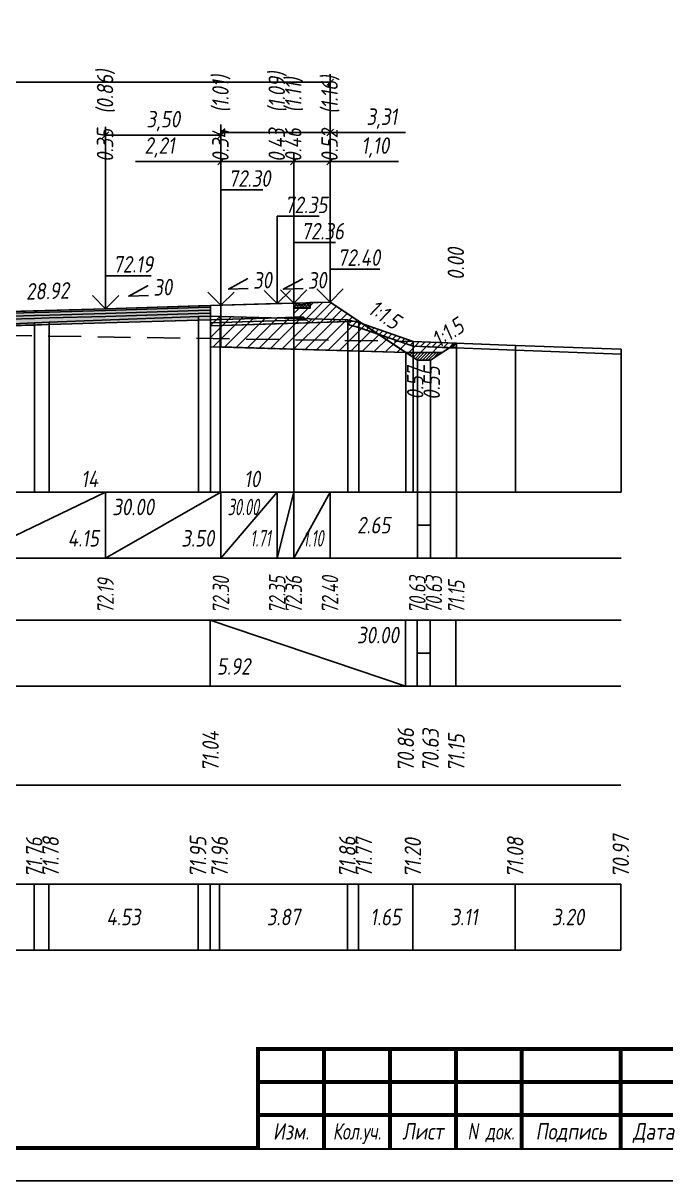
# Model space of a CAD drawing. Extents: x -717 to 1451, y -133302 to 233.
# Drawn here: x 164.3 to 261.8, y -35369.4 to -35193.9 of the extents above; entities that cross this region are included whole.
import ezdxf
from ezdxf.enums import TextEntityAlignment as Align

# ---------------------------------------------------------------- set-up
doc = ezdxf.new("R2010")
doc.units = 0
doc.linetypes.add('штриховая', pattern=[0.75, 0.5, -0.25])
for name, color, linetype in [('Зарамочное оформление', 7, 'Continuous'), ('Интерполированный поперечник', 2, 'Continuous'), ('Код_510', 7, 'Continuous'), ('Код_514', 1, 'Continuous'), ('Код_516', 1, 'Continuous'), ('Контур_0', 7, 'Continuous'), ('Контур_2521', 7, 'Continuous'), ('Контур_2564', 7, 'Continuous'), ('Контур_2660', 7, 'Continuous'), ('Контур_2665', 7, 'Continuous'), ('Контур_400', 7, 'Continuous'), ('Контур_508', 7, 'Continuous'), ('Контур_512', 7, 'Continuous'), ('Контур_513', 7, 'Continuous'), ('Контур_818', 7, 'Continuous'), ('Красный поперечник', 1, 'Continuous'), ('Объём_2501', 7, 'Continuous'), ('Объём_2564', 7, 'Continuous'), ('Объём_2650', 7, 'Continuous'), ('Объём_2660', 7, 'Continuous'), ('Объём_2661', 7, 'Continuous'), ('Объём_2662', 7, 'Continuous'), ('Объём_2663', 7, 'Continuous'), ('Объём_2664', 7, 'Continuous'), ('Объём_2665', 7, 'Continuous'), ('Объём_2666', 7, 'Continuous'), ('Объём_2667', 7, 'Continuous'), ('Объём_2668', 7, 'Continuous'), ('Объём_2669', 7, 'Continuous'), ('Объём_2675', 7, 'Continuous'), ('Объём_2753', 7, 'Continuous'), ('Откосы', 7, 'Continuous'), ('Отметки покрытия', 7, 'Continuous'), ('Рабочие отметки', 7, 'Continuous'), ('Рабочие отметки доп.', 7, 'Continuous'), ('Слои выравнивания', 7, 'Continuous'), ('Таблица', 7, 'Continuous'), ('Уклоны проезжей части', 7, 'Continuous'), ('Черный поперечник', 3, 'Continuous')]:
    doc.layers.add(name, color=color, linetype=linetype)
for name, color, linetype, true_color in [('Контур_2540', 2, 'Continuous', 0xffff00), ('Контур_2560', 2, 'Continuous', 0xffff00), ('Контур_2561', 7, 'Continuous', 0xff8040), ('Контур_2562', 3, 'Continuous', 0x00ff00), ('Контур_2563', 7, 'Continuous', 0xff8000), ('Контур_2570', 7, 'Continuous', 0x80ff00), ('Контур_2725', 7, 'Continuous', 0x323232), ('Контур_2736', 4, 'Continuous', 0x00ffff), ('Контур_2737', 4, 'Continuous', 0x00ffff), ('Контур_2738', 4, 'Continuous', 0x00ffff), ('Контур_2739', 4, 'Continuous', 0x00ffff), ('Контур_2741', 4, 'Continuous', 0x00ffff), ('Контур_2742', 4, 'Continuous', 0x00ffff), ('Контур_2743', 4, 'Continuous', 0x00ffff), ('Контур_2744', 7, 'Continuous', 0xa4ffff), ('Контур_2745', 7, 'Continuous', 0xa4ffff), ('Контур_2747', 4, 'Continuous', 0x00ffff), ('Контур_2748', 4, 'Continuous', 0x00ffff), ('Контур_2749', 4, 'Continuous', 0x00ffff), ('Контур_2750', 4, 'Continuous', 0x00ffff), ('Контур_2751', 4, 'Continuous', 0x00ffff), ('Контур_2752', 4, 'Continuous', 0x00ffff), ('Контур_2760', 7, 'Continuous', 0x323232), ('Контур_2761', 7, 'Continuous', 0x323232), ('Контур_2762', 7, 'Continuous', 0x323232), ('Контур_2763', 7, 'Continuous', 0x323232), ('Контур_402', 7, 'Continuous', 0xff6464), ('Контур_703', 4, 'Continuous', 0x00ffff), ('Контур_705', 4, 'Continuous', 0x00ffff), ('Контур_707', 4, 'Continuous', 0x00ffff), ('Контур_720', 131, 'Continuous', 0xaaffff), ('Объём_2500', 7, 'Continuous', 0xc0c0c0), ('Объём_2520', 7, 'Continuous', 0x80ffff), ('Объём_2540', 2, 'Continuous', 0xffff00), ('Объём_2560', 2, 'Continuous', 0xffff00), ('Объём_2561', 7, 'Continuous', 0xff8040), ('Объём_2562', 3, 'Continuous', 0x00ff00), ('Объём_2563', 7, 'Continuous', 0xff8000), ('Объём_2570', 7, 'Continuous', 0x80ff00), ('Объём_2600', 7, 'Continuous', 0x808000), ('Объём_2620', 2, 'Continuous', 0xffff00), ('Объём_2746', 2, 'Continuous', 0xffff00)]:
    doc.layers.add(name, color=color, linetype=linetype, true_color=true_color)
doc.styles.get("Standard").update_dxf_attribs({"font": 'txt', "height": 2.5})
doc.styles.add('М', font='romand.shx', dxfattribs={"width": 0.8, "oblique": 10, "height": 2.5})
doc.dimstyles.new('ISO-25', dxfattribs={"dimtxt": 2.5, "dimasz": 2.5, "dimexe": 1.25, "dimexo": 0.625, "dimtad": 1, "dimtxsty": 'Standard', "dimcen": 2.5, "dimadec": 0, "dimazin": 0, "dimtfac": 1, "dimtmove": 0, "dimatfit": 3, "dimfxl": 1, "dimarcsym": 0})

# ---------------------------------------------------------------- blocks, each defined once
blk = doc.blocks.new('_Oblique')
at = {"color": 0, "linetype": 'ByBlock', "lineweight": -2}
blk.add_line((-0.5, -0.5), (0.5, 0.5), dxfattribs=at)
blk = doc.blocks.new('*D817')
at = {"color": 0, "lineweight": -2, "transparency": 16777216}
for p, q in [((205.36, -35235.77), (205.36, -35213.61)), ((210.87, -35235.61), (210.87, -35213.61)), ((205.36, -35214.86), (210.87, -35214.86)), ((210.87, -35214.86), (221.27, -35214.86))]:
    blk.add_line(p, q, dxfattribs=at)
at = {"layer": 'Defpoints', "color": 0, "transparency": 16777216}
for p in [(210.87, -35214.86), (205.36, -35236.4), (210.87, -35236.23)]:
    blk.add_point(p, dxfattribs=at)
at = {"color": 0, "lineweight": -2, "transparency": 16777216, "rotation": 180}
blk.add_blockref('_Oblique', (205.36, -35214.86), dxfattribs=at)
at = {"color": 0, "lineweight": -2, "transparency": 16777216}
blk.add_blockref('_Oblique', (210.87, -35214.86), dxfattribs=at)
at = {"color": 0, "transparency": 16777216, "insert": (217.73, -35212.74), "char_height": 2.5, "width": 7.9167, "attachment_point": 5, "style": 'М'}
blk.add_mtext('1,10', dxfattribs=at)
blk = doc.blocks.new('*D819')
at = {"color": 0, "lineweight": -2, "transparency": 16777216}
for p, q in [((194.32, -35236.11), (194.32, -35213.61)), ((205.36, -35235.77), (205.36, -35213.61)), ((194.32, -35214.86), (181.34, -35214.86)), ((205.36, -35214.86), (194.32, -35214.86))]:
    blk.add_line(p, q, dxfattribs=at)
at = {"layer": 'Defpoints', "color": 0, "transparency": 16777216}
for p in [(205.36, -35214.86), (205.36, -35236.4), (194.32, -35236.73)]:
    blk.add_point(p, dxfattribs=at)
at = {"color": 0, "lineweight": -2, "transparency": 16777216, "rotation": 180}
blk.add_blockref('_Oblique', (194.32, -35214.86), dxfattribs=at)
at = {"color": 0, "lineweight": -2, "transparency": 16777216}
blk.add_blockref('_Oblique', (205.36, -35214.86), dxfattribs=at)
at = {"color": 0, "transparency": 16777216, "insert": (185, -35212.74), "char_height": 2.5, "width": 9.1667, "attachment_point": 5, "style": 'М'}
blk.add_mtext('2,21', dxfattribs=at)
blk = doc.blocks.new('*D821')
at = {"color": 0, "lineweight": -2, "transparency": 16777216}
for p, q in [((176.82, -35236.63), (176.82, -35209.61)), ((194.32, -35236.11), (194.32, -35209.61)), ((194.32, -35210.86), (176.82, -35210.86))]:
    blk.add_line(p, q, dxfattribs=at)
at = {"layer": 'Defpoints', "color": 0, "transparency": 16777216}
for p in [(176.82, -35210.86), (176.82, -35237.26), (194.32, -35236.73)]:
    blk.add_point(p, dxfattribs=at)
at = {"color": 0, "lineweight": -2, "transparency": 16777216, "rotation": 180}
blk.add_blockref('_Oblique', (176.82, -35210.86), dxfattribs=at)
at = {"color": 0, "lineweight": -2, "transparency": 16777216}
blk.add_blockref('_Oblique', (194.32, -35210.86), dxfattribs=at)
at = {"color": 0, "transparency": 16777216, "insert": (185.57, -35208.74), "char_height": 2.5, "width": 9.5833, "attachment_point": 5, "style": 'М'}
blk.add_mtext('3,50', dxfattribs=at)
blk = doc.blocks.new('*D822')
at = {"color": 0, "lineweight": -2, "transparency": 16777216}
for p, q in [((194.32, -35236.11), (194.32, -35209.23)), ((210.87, -35235.61), (210.87, -35209.23)), ((194.32, -35210.48), (210.87, -35210.48)), ((210.87, -35210.48), (222.33, -35210.48))]:
    blk.add_line(p, q, dxfattribs=at)
at = {"layer": 'Defpoints', "color": 0, "transparency": 16777216}
for p in [(194.32, -35210.48), (210.87, -35236.23), (194.32, -35236.73)]:
    blk.add_point(p, dxfattribs=at)
at = {"color": 0, "lineweight": -2, "transparency": 16777216, "rotation": 180}
blk.add_blockref('_Oblique', (194.32, -35210.48), dxfattribs=at)
at = {"color": 0, "lineweight": -2, "transparency": 16777216}
blk.add_blockref('_Oblique', (210.87, -35210.48), dxfattribs=at)
at = {"color": 0, "transparency": 16777216, "insert": (218.72, -35208.36), "char_height": 2.5, "width": 9.1667, "attachment_point": 5, "style": 'М'}
blk.add_mtext('3,31', dxfattribs=at)
blk = doc.blocks.new('*D824')
at = {"color": 0, "lineweight": -2, "transparency": 16777216}
for p, q in [((108.32, -35238.71), (108.32, -35201.61)), ((108.32, -35202.86), (210.87, -35202.86)), ((210.87, -35235.61), (210.87, -35201.61))]:
    blk.add_line(p, q, dxfattribs=at)
at = {"layer": 'Defpoints', "color": 0, "transparency": 16777216}
for p in [(210.87, -35202.86), (210.87, -35236.23), (108.32, -35239.34)]:
    blk.add_point(p, dxfattribs=at)
at = {"color": 0, "lineweight": -2, "transparency": 16777216, "rotation": 180}
blk.add_blockref('_Oblique', (108.32, -35202.86), dxfattribs=at)
at = {"color": 0, "lineweight": -2, "transparency": 16777216}
blk.add_blockref('_Oblique', (210.87, -35202.86), dxfattribs=at)
at = {"color": 0, "transparency": 16777216, "insert": (159.59, -35200.74), "char_height": 2.5, "width": 11.25, "attachment_point": 5, "style": 'М'}
blk.add_mtext('20,51', dxfattribs=at)
blk = doc.blocks.new('Штамп')
at = {"linetype": 'Continuous'}
blk.add_wipeout([(199.95, -411.25), (384.95, -411.25), (384.95, -426.25), (199.95, -426.25)], dxfattribs=at).dxf.layer = 'Зарамочное оформление'
at = {"layer": 'Зарамочное оформление', "linetype": 'Continuous', "lineweight": -3, "const_width": 0.6, "flags": 128}
for points in [[(199.95, -426.25), (199.95, -411.25), (384.95, -411.25)], [(209.95, -411.25), (209.95, -426.25)], [(219.95, -411.25), (219.95, -426.25)], [(229.95, -411.25), (229.95, -426.25)], [(239.95, -411.25), (239.95, -426.25)], [(254.95, -411.25), (254.95, -426.25)], [(199.95, -416.25), (264.95, -416.25)], [(199.95, -421.25), (264.95, -421.25)]]:
    blk.add_lwpolyline(points, dxfattribs=at)
at = {"layer": 'Зарамочное оформление', "linetype": 'Continuous', "style": 'М', "oblique": 10}
for s, width, p in [('Изм.', 0.8, (204.95, -423.75)), ('Кол.уч.', 0.7, (214.95, -423.75)), ('Лист', 0.8, (224.95, -423.75)), ('N док.', 0.7, (235.28, -423.75)), ('Подпись', 0.8, (247.45, -423.75)), ('Дата', 0.8, (259.95, -423.75))]:
    blk.add_text(s, height=2.5, dxfattribs=dict(at, width=width)).set_placement(p, align=Align.MIDDLE_CENTER)
blk = doc.blocks.new('шифр')
blk.add_blockref('Штамп', (0, -34998))

msp = doc.modelspace()

# ---------------------------------------------------------------- hatches: boundary and pattern name
h = msp.add_hatch()
h.set_pattern_fill('ANSI37', color=256, scale=0.1)
h.set_pattern_definition([(45, (206.6101, -35236.58665), (-0.22451, 0.22451), []), (135, (206.6101, -35236.58665), (-0.22451, -0.22451), [])])
h.paths.add_polyline_path([(205.36, -35236.337), (205.36, -35237.09), (207.86, -35237.09), (207.86, -35236.262), (206.603, -35236.587)])
at = {"layer": 'Объём_2563'}
h = msp.add_hatch(dxfattribs=at)
h.set_pattern_fill('ANSI31', color=256, scale=0.3)
h.paths.add_polyline_path([(207.86, -35236.262), (210.867, -35236.171), (215.245, -35239.09), (207.734, -35239.315), (206.86, -35238.442), (205.36, -35238.487), (205.36, -35237.09), (207.86, -35237.09)])
at = {"layer": 'Объём_2570'}
h = msp.add_hatch(dxfattribs=at)
h.set_pattern_fill('ANSI31', color=256, scale=0.2)
h.paths.add_polyline_path([(230.022, -35243.142), (223.475, -35242.889), (215.212, -35240.046), (213.549, -35239.598), (213.549, -35238.848), (215.212, -35239.296), (223.475, -35242.139), (230.022, -35242.392)])
at = {"layer": 'Объём_2600'}
h = msp.add_hatch(dxfattribs=at)
h.set_pattern_fill('ANSI31', color=6, scale=0.4)
h.paths.add_polyline_path([(227.863, -35243.832), (222.357, -35243.832), (192.748, -35242.943), (192.748, -35238.316), (194.176, -35238.36), (213.549, -35238.848), (213.549, -35239.598), (215.212, -35240.046), (223.475, -35242.889), (228.959, -35243.101)])
h = msp.add_hatch(dxfattribs=at)
h.set_pattern_fill('HONEY', color=5, scale=0.3)
h.set_pattern_definition([(0, (-1.61545, 0.0624), (1.42875, 0.824889193), [0.9525, -1.905]), (120, (-1.61545, 0.0624), (-1.428749997, 0.824889199), [0.9525, -1.905]), (60, (-1.61545, 0.0624), (3e-09, 1.649778392), [-1.905, 0.9525])])
h.paths.add_polyline_path([(228.959, -35243.101), (230.022, -35242.392), (230.022, -35243.142)])
at = {"layer": 'Объём_2620'}
h = msp.add_hatch(dxfattribs=at)
h.set_pattern_fill('ANSI31', color=2, scale=0.1)
h.set_pattern_definition([(45, (-7.66493, 0.31123), (-0.224506403, 0.224506403), [])])
h.paths.add_polyline_path([(222.357, -35243.832), (227.863, -35243.832), (226.11, -35245), (224.11, -35245)])
h.paths.add_polyline_path([(226.11, -35245), (227.863, -35243.832)], flags=17)
at = {"layer": 'Слои выравнивания'}
for color, points in [(2, [(156.068, -35237.793), (166.039, -35237.505), (168.257, -35237.44), (176.818, -35237.193), (190.898, -35236.771), (192.748, -35236.715), (192.748, -35236.965), (190.898, -35237.021), (176.818, -35237.443), (168.257, -35237.69), (166.039, -35237.755), (156.068, -35238.043)]), (3, [(156.068, -35238.043), (166.039, -35237.755), (168.257, -35237.69), (176.818, -35237.443), (190.898, -35237.021), (192.748, -35236.965), (192.748, -35237.415), (190.898, -35237.471), (176.818, -35237.893), (168.257, -35238.14), (166.039, -35238.205), (156.068, -35238.493)]), (4, [(156.068, -35238.493), (166.039, -35238.205), (168.257, -35238.14), (176.818, -35237.893), (190.898, -35237.471), (192.748, -35237.415), (192.748, -35237.865), (190.898, -35237.921), (176.818, -35238.343), (168.257, -35238.59), (166.039, -35238.655), (156.068, -35238.943)]), (5, [(156.068, -35238.943), (166.039, -35238.655), (168.257, -35238.59), (176.818, -35238.343), (190.898, -35237.921), (192.748, -35237.865), (192.748, -35238.865), (190.898, -35238.921), (176.818, -35239.343), (168.257, -35239.59), (166.039, -35239.655), (156.068, -35239.943)])]:
    msp.add_hatch(color=color, dxfattribs=at).paths.add_polyline_path(points)

# ---------------------------------------------------------------- linework, layer by layer
at = {"flags": 128}
msp.add_lwpolyline([(-30.054, -35369.421), (389.946, -35369.421), (389.946, -35072.421), (-30.054, -35072.421)], close=True, dxfattribs=at)
at = {"const_width": 0.6, "flags": 128}
msp.add_lwpolyline([(-10.054, -35364.421), (384.946, -35364.421), (384.946, -35077.421), (-10.054, -35077.421)], close=True, dxfattribs=at)
msp.add_lwpolyline([(205.36, -35236.337), (205.36, -35237.09), (207.86, -35237.09), (207.86, -35236.262), (206.603, -35236.587), (205.36, -35236.337)])
at = {"layer": 'Код_510'}
for p, q in [((165.985, -35334.421), (165.985, -35324.421)), ((168.203, -35334.421), (168.203, -35324.421)), ((190.844, -35334.421), (190.844, -35324.421)), ((192.693, -35334.421), (192.693, -35324.421)), ((194.122, -35334.421), (194.122, -35324.421)), ((213.495, -35334.421), (213.495, -35324.421)), ((215.158, -35334.421), (215.158, -35324.421)), ((223.421, -35334.421), (223.421, -35324.421)), ((238.95, -35334.421), (238.95, -35324.421)), ((254.968, -35334.421), (254.968, -35324.421))]:
    msp.add_line(p, q, dxfattribs=at)
at = {"layer": 'Код_514'}
for p, q in [((156.068, -35275), (176.818, -35265)), ((176.818, -35275), (176.818, -35265)), ((176.818, -35275), (194.318, -35265)), ((194.318, -35275), (194.318, -35265)), ((194.318, -35275), (202.86, -35265)), ((202.86, -35275), (202.86, -35265)), ((202.86, -35275), (205.36, -35265)), ((205.36, -35275), (205.36, -35265)), ((205.36, -35275), (210.867, -35265)), ((210.867, -35275), (210.867, -35265)), ((224.11, -35275), (224.11, -35265)), ((226.11, -35275), (226.11, -35265)), ((230.022, -35275), (230.022, -35265)), ((224.11, -35270), (226.11, -35270))]:
    msp.add_line(p, q, dxfattribs=at)
at = {"layer": 'Код_516'}
for p, q in [((192.693, -35294.421), (192.693, -35284.421)), ((192.693, -35284.421), (222.303, -35294.421)), ((222.303, -35294.421), (222.303, -35284.421)), ((224.056, -35294.421), (224.056, -35284.421)), ((226.056, -35294.421), (226.056, -35284.421)), ((229.968, -35294.421), (229.968, -35284.421)), ((224.056, -35289.421), (226.056, -35289.421))]:
    msp.add_line(p, q, dxfattribs=at)
at = {"layer": 'Контур_0', "flags": 128}
for points in [[(202.86, -35238.562), (192.748, -35238.865), (192.748, -35236.715), (205.36, -35236.337), (205.36, -35238.487), (202.86, -35238.562), (202.86, -35238.562)], [(210.867, -35236.171), (219.739, -35242.086), (219.739, -35242.086), (219.739, -35242.086), (219.739, -35242.086), (219.739, -35242.086), (219.739, -35242.086), (219.739, -35242.086), (219.739, -35242.086), (219.739, -35242.086), (219.739, -35242.086), (219.739, -35242.086), (219.739, -35242.086), (219.739, -35242.086), (219.739, -35242.086), (224.11, -35245)], [(210.867, -35236.171), (219.739, -35242.086), (219.739, -35242.086), (219.739, -35242.086), (219.739, -35242.086), (219.739, -35242.086), (219.739, -35242.086), (219.739, -35242.086), (219.739, -35242.086), (219.739, -35242.086), (219.739, -35242.086), (219.739, -35242.086), (219.739, -35242.086), (219.739, -35242.086), (219.739, -35242.086), (224.11, -35245), (226.11, -35245), (230.022, -35242.392), (230.022, -35242.392), (230.022, -35242.392), (230.022, -35242.392), (230.022, -35242.392), (230.022, -35242.392), (230.022, -35242.392), (230.022, -35242.392), (230.022, -35242.392), (230.022, -35242.392), (230.022, -35242.392), (230.022, -35242.392), (230.022, -35242.392)], [(194.318, -35238.818), (206.86, -35238.442), (207.734, -35239.315), (192.748, -35239.765), (192.748, -35238.865), (194.318, -35238.818), (194.318, -35238.818)], [(205.36, -35238.487), (206.86, -35238.442), (207.734, -35239.315), (215.245, -35239.09)]]:
    msp.add_lwpolyline(points, dxfattribs=at)
at = {"layer": 'Контур_2521', "color": 250, "flags": 128}
msp.add_lwpolyline([(192.748, -35239.315), (207.297, -35238.879)], dxfattribs=at)
at = {"layer": 'Контур_2540', "flags": 128}
msp.add_lwpolyline([(194.318, -35239.718), (215.245, -35239.09), (222.357, -35243.832), (192.748, -35242.943), (192.748, -35239.765), (194.318, -35239.718), (194.318, -35239.718)], dxfattribs=at)
at = {"layer": 'Контур_2560', "flags": 128}
msp.add_lwpolyline([(205.36, -35236.337), (210.867, -35236.171), (210.867, -35236.171), (210.867, -35236.171)], dxfattribs=at)
at = {"layer": 'Контур_2561', "flags": 128}
msp.add_lwpolyline([(205.36, -35236.337), (205.36, -35236.337), (210.867, -35236.171), (210.867, -35236.171), (205.36, -35236.337)], dxfattribs=at)
at = {"layer": 'Контур_2562', "flags": 128}
msp.add_lwpolyline([(210.867, -35236.171), (210.867, -35236.171), (210.867, -35236.171), (210.867, -35236.171), (210.867, -35236.171)], dxfattribs=at)
at = {"layer": 'Контур_2563', "flags": 128}
msp.add_lwpolyline([(205.36, -35236.337), (210.867, -35236.171), (215.245, -35239.09), (207.734, -35239.315), (206.86, -35238.442), (205.36, -35238.487), (205.36, -35236.337), (205.36, -35236.337)], dxfattribs=at)
at = {"layer": 'Контур_2564', "flags": 128}
msp.add_lwpolyline([(205.36, -35236.337), (210.867, -35236.171)], dxfattribs=at)
at = {"layer": 'Контур_2570', "flags": 128}
msp.add_lwpolyline([(80, -35243.242), (90.813, -35243.242), (109.957, -35241.883), (112.888, -35241.568), (115.629, -35241.356), (115.629, -35241.356), (116.519, -35241.39), (121.709, -35241.134), (121.709, -35240.384), (123.325, -35240.36), (143.086, -35240.343), (156.068, -35239.779), (166.039, -35239.346), (168.257, -35239.248), (190.898, -35238.387), (192.748, -35238.316), (194.176, -35238.36), (213.549, -35238.848), (213.549, -35239.598), (215.212, -35240.046), (223.475, -35242.889), (223.475, -35242.889), (239.005, -35243.489), (255.022, -35244.058)], dxfattribs=at)
at = {"layer": 'Контур_2660', "flags": 128}
msp.add_lwpolyline([(192.748, -35242.943), (222.357, -35243.832)], dxfattribs=at)
at = {"layer": 'Контур_2665', "flags": 128}
msp.add_lwpolyline([(210.867, -35236.171), (210.867, -35236.171)], dxfattribs=at)
at = {"layer": 'Контур_2725', "flags": 128}
msp.add_lwpolyline([(143.086, -35240.368), (144.769, -35240.32), (144.769, -35240.27), (156.068, -35239.943), (166.039, -35239.655), (168.257, -35239.59), (176.818, -35239.343), (190.898, -35238.921), (192.748, -35238.865)], dxfattribs=at)
at = {"layer": 'Контур_2736', "flags": 128}
for points in [[(210.867, -35236.171), (219.739, -35242.086)], [(219.739, -35242.086), (224.11, -35245)]]:
    msp.add_lwpolyline(points, dxfattribs=at)
at = {"layer": 'Контур_2737', "flags": 128}
msp.add_lwpolyline([(219.739, -35242.086), (219.739, -35242.086)], dxfattribs=at)
at = {"layer": 'Контур_2738', "flags": 128}
msp.add_lwpolyline([(219.739, -35242.086), (219.739, -35242.086)], dxfattribs=at)
at = {"layer": 'Контур_2739', "flags": 128}
msp.add_lwpolyline([(219.739, -35242.086), (219.739, -35242.086)], dxfattribs=at)
at = {"layer": 'Контур_2741', "flags": 128}
msp.add_lwpolyline([(230.022, -35242.392), (230.022, -35242.392)], dxfattribs=at)
at = {"layer": 'Контур_2742', "flags": 128}
msp.add_lwpolyline([(230.022, -35242.392), (230.022, -35242.392)], dxfattribs=at)
at = {"layer": 'Контур_2743', "flags": 128}
msp.add_lwpolyline([(230.022, -35242.392), (230.022, -35242.392)], dxfattribs=at)
at = {"layer": 'Контур_2744', "flags": 128}
msp.add_lwpolyline([(230.022, -35242.392), (230.022, -35242.392)], dxfattribs=at)
msp.add_lwpolyline([(230.022, -35242.392), (230.022, -35242.392)], dxfattribs=at)
msp.add_lwpolyline([(230.022, -35242.392), (230.022, -35242.392)], dxfattribs=at)
msp.add_lwpolyline([(230.022, -35242.392), (230.022, -35242.392)], dxfattribs=at)
msp.add_lwpolyline([(230.022, -35242.392), (230.022, -35242.392)], dxfattribs=at)
msp.add_lwpolyline([(230.022, -35242.392), (230.022, -35242.392)], dxfattribs=at)
at = {"layer": 'Контур_2745', "flags": 128}
msp.add_lwpolyline([(219.739, -35242.086), (219.739, -35242.086)], dxfattribs=at)
msp.add_lwpolyline([(219.739, -35242.086), (219.739, -35242.086)], dxfattribs=at)
msp.add_lwpolyline([(219.739, -35242.086), (219.739, -35242.086)], dxfattribs=at)
msp.add_lwpolyline([(219.739, -35242.086), (219.739, -35242.086)], dxfattribs=at)
msp.add_lwpolyline([(219.739, -35242.086), (219.739, -35242.086)], dxfattribs=at)
msp.add_lwpolyline([(219.739, -35242.086), (219.739, -35242.086)], dxfattribs=at)
at = {"layer": 'Контур_2747', "flags": 128}
msp.add_lwpolyline([(219.739, -35242.086), (219.739, -35242.086)], dxfattribs=at)
at = {"layer": 'Контур_2748', "flags": 128}
msp.add_lwpolyline([(219.739, -35242.086), (219.739, -35242.086)], dxfattribs=at)
at = {"layer": 'Контур_2749', "flags": 128}
msp.add_lwpolyline([(219.739, -35242.086), (219.739, -35242.086)], dxfattribs=at)
at = {"layer": 'Контур_2750', "flags": 128}
msp.add_lwpolyline([(230.022, -35242.392), (230.022, -35242.392)], dxfattribs=at)
at = {"layer": 'Контур_2751', "flags": 128}
msp.add_lwpolyline([(230.022, -35242.392), (230.022, -35242.392)], dxfattribs=at)
at = {"layer": 'Контур_2752', "flags": 128}
msp.add_lwpolyline([(230.022, -35242.392), (230.022, -35242.392)], dxfattribs=at)
at = {"layer": 'Контур_2760', "flags": 128}
msp.add_lwpolyline([(143.086, -35238.168), (144.769, -35238.12), (156.068, -35237.793), (166.039, -35237.505), (168.257, -35237.44), (176.818, -35237.193), (190.898, -35236.771), (192.748, -35236.715)], dxfattribs=at)
at = {"layer": 'Контур_2761', "flags": 128}
msp.add_lwpolyline([(143.086, -35238.418), (144.769, -35238.37), (156.068, -35238.043), (166.039, -35237.755), (168.257, -35237.69), (176.818, -35237.443), (190.898, -35237.021), (192.748, -35236.965)], dxfattribs=at)
at = {"layer": 'Контур_2762', "flags": 128}
msp.add_lwpolyline([(143.086, -35238.868), (144.769, -35238.82), (156.068, -35238.493), (166.039, -35238.205), (168.257, -35238.14), (176.818, -35237.893), (190.898, -35237.471), (192.748, -35237.415)], dxfattribs=at)
at = {"layer": 'Контур_2763', "flags": 128}
msp.add_lwpolyline([(143.086, -35239.318), (144.769, -35239.27), (156.068, -35238.943), (166.039, -35238.655), (168.257, -35238.59), (176.818, -35238.343), (190.898, -35237.921), (192.748, -35237.865)], dxfattribs=at)
at = {"layer": 'Контур_400', "flags": 128}
msp.add_lwpolyline([(156.068, -35237.793), (176.818, -35237.193), (194.318, -35236.668), (194.318, -35236.668), (194.318, -35236.668), (194.318, -35236.668), (202.86, -35236.412), (202.86, -35236.412), (205.36, -35236.337)], dxfattribs=at)
at = {"layer": 'Контур_402', "flags": 128}
msp.add_lwpolyline([(105, -35243.375), (143.086, -35242.232), (143.086, -35240.368), (144.769, -35240.32), (144.769, -35240.27), (156.068, -35239.943), (176.818, -35239.343), (192.748, -35238.865), (192.748, -35242.943), (222.357, -35243.832)], dxfattribs=at)
at = {"layer": 'Контур_508', "flags": 128}
msp.add_lwpolyline([(105, -35243.375), (143.086, -35242.232), (143.086, -35240.368), (144.769, -35240.32), (144.769, -35240.27), (156.068, -35239.943), (176.818, -35239.343), (192.748, -35238.865), (192.748, -35242.943), (222.357, -35243.832), (224.11, -35245), (226.11, -35245), (230.022, -35242.392)], dxfattribs=at)
at = {"layer": 'Контур_512', "flags": 128}
msp.add_lwpolyline([(192.748, -35242.943), (222.357, -35243.832), (224.11, -35245), (226.11, -35245), (230.022, -35242.392)], dxfattribs=at)
at = {"layer": 'Контур_513', "flags": 128}
msp.add_lwpolyline([(105, -35243.375), (143.086, -35242.232), (143.086, -35240.368), (144.769, -35240.32), (144.769, -35240.27), (156.068, -35239.943), (176.818, -35239.343), (192.748, -35238.865), (192.748, -35242.943), (222.357, -35243.832), (224.11, -35245), (226.11, -35245), (230.022, -35242.392)], dxfattribs=at)
at = {"layer": 'Контур_703', "flags": 128}
msp.add_lwpolyline([(210.867, -35236.171), (219.739, -35242.086)], dxfattribs=at)
at = {"layer": 'Контур_705', "flags": 128}
msp.add_lwpolyline([(219.739, -35242.086), (219.739, -35242.086)], dxfattribs=at)
at = {"layer": 'Контур_707', "flags": 128}
msp.add_lwpolyline([(226.11, -35245), (230.022, -35242.392)], dxfattribs=at)
at = {"layer": 'Контур_720', "flags": 128}
msp.add_lwpolyline([(224.11, -35245), (226.11, -35245)], dxfattribs=at)
at = {"layer": 'Контур_818', "flags": 128}
msp.add_lwpolyline([(105, -35242.235), (109.957, -35241.883), (112.888, -35241.568), (115.629, -35241.356), (115.629, -35241.356), (116.519, -35241.39), (121.709, -35241.134), (121.709, -35240.384), (123.325, -35240.36), (143.086, -35240.343), (156.068, -35239.779), (166.039, -35239.346), (168.257, -35239.248), (190.898, -35238.387), (192.748, -35238.316), (194.176, -35238.36), (213.549, -35238.848), (213.549, -35239.598), (215.212, -35240.046), (223.475, -35242.889), (223.475, -35242.889), (230.022, -35243.142)], dxfattribs=at)
at = {"layer": 'Красный поперечник'}
for p, q in [((194.318, -35236.668), (202.86, -35236.412)), ((202.86, -35236.412), (205.36, -35236.337)), ((205.36, -35236.337), (210.867, -35236.171)), ((210.867, -35236.171), (224.11, -35245)), ((156.068, -35237.793), (176.818, -35237.193)), ((176.818, -35237.193), (194.318, -35236.668)), ((192.748, -35242.943), (192.748, -35265)), ((226.11, -35245), (230.022, -35242.392)), ((230.022, -35242.392), (230.022, -35265)), ((222.357, -35243.832), (222.357, -35265)), ((224.11, -35245), (224.11, -35265)), ((224.11, -35245), (226.11, -35245)), ((226.11, -35245), (226.11, -35265))]:
    msp.add_line(p, q, dxfattribs=at)
at = {"layer": 'Объём_2500', "flags": 128}
for points in [[(202.86, -35238.562), (192.748, -35238.865), (192.748, -35236.715), (205.36, -35236.337), (205.36, -35238.487), (202.86, -35238.562), (202.86, -35238.562)], [(194.318, -35236.668), (205.36, -35236.337), (205.36, -35238.487), (202.86, -35238.562), (202.86, -35238.562), (202.86, -35238.562), (194.318, -35238.818), (194.318, -35236.668)]]:
    msp.add_lwpolyline(points, dxfattribs=at)
at = {"layer": 'Объём_2501', "flags": 128}
for points in [[(156.068, -35237.793), (176.818, -35237.193), (194.318, -35236.668), (194.318, -35236.668), (194.318, -35236.668), (194.318, -35236.668), (202.86, -35236.412), (202.86, -35236.412), (205.36, -35236.337)], [(194.318, -35236.668), (202.86, -35236.412), (202.86, -35236.412), (205.36, -35236.337)]]:
    msp.add_lwpolyline(points, dxfattribs=at)
at = {"layer": 'Объём_2520', "color": 250, "flags": 128}
for points in [[(194.318, -35238.818), (206.86, -35238.442), (207.734, -35239.315), (192.748, -35239.765), (192.748, -35238.865), (194.318, -35238.818), (194.318, -35238.818)], [(194.318, -35238.818), (206.86, -35238.442), (207.734, -35239.315), (194.318, -35239.718), (194.318, -35238.818)]]:
    msp.add_lwpolyline(points, dxfattribs=at)
at = {"layer": 'Объём_2540', "flags": 128}
for points in [[(194.318, -35239.718), (215.245, -35239.09), (222.357, -35243.832), (192.748, -35242.943), (192.748, -35239.765), (194.318, -35239.718), (194.318, -35239.718)], [(194.318, -35239.718), (215.245, -35239.09), (222.357, -35243.832), (194.318, -35242.99), (194.318, -35239.718)]]:
    msp.add_lwpolyline(points, dxfattribs=at)
at = {"layer": 'Объём_2560', "flags": 128}
msp.add_lwpolyline([(205.36, -35236.337), (210.867, -35236.171), (210.867, -35236.171), (210.867, -35236.171)], dxfattribs=at)
msp.add_lwpolyline([(205.36, -35236.337), (210.867, -35236.171), (210.867, -35236.171), (210.867, -35236.171)], dxfattribs=at)
at = {"layer": 'Объём_2561', "flags": 128}
msp.add_lwpolyline([(205.36, -35236.337), (205.36, -35236.337), (210.867, -35236.171), (210.867, -35236.171), (205.36, -35236.337)], dxfattribs=at)
msp.add_lwpolyline([(205.36, -35236.337), (205.36, -35236.337), (210.867, -35236.171), (210.867, -35236.171), (205.36, -35236.337)], dxfattribs=at)
at = {"layer": 'Объём_2562', "flags": 128}
msp.add_lwpolyline([(210.867, -35236.171), (210.867, -35236.171), (210.867, -35236.171), (210.867, -35236.171), (210.867, -35236.171)], dxfattribs=at)
msp.add_lwpolyline([(210.867, -35236.171), (210.867, -35236.171), (210.867, -35236.171), (210.867, -35236.171), (210.867, -35236.171)], dxfattribs=at)
at = {"layer": 'Объём_2563', "color": 250, "flags": 128}
for points in [[(205.36, -35236.337), (210.867, -35236.171), (215.245, -35239.09), (207.734, -35239.315), (206.86, -35238.442), (205.36, -35238.487), (205.36, -35236.337), (205.36, -35236.337)], [(207.86, -35236.262), (210.867, -35236.171), (215.245, -35239.09), (207.734, -35239.315), (206.86, -35238.442), (205.36, -35238.487), (205.36, -35237.09), (207.86, -35237.09), (207.86, -35236.262), (207.86, -35236.262)]]:
    msp.add_lwpolyline(points, dxfattribs=at)
at = {"layer": 'Объём_2564', "flags": 128}
msp.add_lwpolyline([(205.36, -35236.337), (210.867, -35236.171)], dxfattribs=at)
msp.add_lwpolyline([(205.36, -35236.337), (210.867, -35236.171)], dxfattribs=at)
at = {"layer": 'Объём_2570', "flags": 128}
msp.add_lwpolyline([(230.022, -35243.142), (223.475, -35242.889), (215.212, -35240.046), (213.549, -35239.598), (213.549, -35238.848), (215.212, -35239.296), (223.475, -35242.139), (230.022, -35242.392), (230.022, -35243.142), (230.022, -35243.142)], dxfattribs=at)
msp.add_lwpolyline([(230.022, -35243.142), (223.475, -35242.889), (215.212, -35240.046), (213.549, -35239.598), (213.549, -35238.848), (215.212, -35239.296), (223.475, -35242.139), (230.022, -35242.392), (230.022, -35243.142), (230.022, -35243.142)], dxfattribs=at)
at = {"layer": 'Объём_2600', "color": 5, "flags": 128}
msp.add_lwpolyline([(228.959, -35243.101), (230.022, -35242.392), (230.022, -35243.142), (228.959, -35243.101), (228.959, -35243.101)], dxfattribs=at)
msp.add_lwpolyline([(228.959, -35243.101), (230.022, -35242.392), (230.022, -35243.142), (228.959, -35243.101), (228.959, -35243.101)], dxfattribs=at)
at = {"layer": 'Объём_2620', "flags": 128}
msp.add_lwpolyline([(222.357, -35243.832), (227.863, -35243.832), (226.11, -35245), (224.11, -35245), (222.357, -35243.832), (222.357, -35243.832)], dxfattribs=at)
msp.add_lwpolyline([(222.357, -35243.832), (227.863, -35243.832), (226.11, -35245), (224.11, -35245), (222.357, -35243.832), (222.357, -35243.832)], dxfattribs=at)
at = {"layer": 'Объём_2650', "color": 6, "flags": 128}
msp.add_lwpolyline([(227.863, -35243.832), (222.357, -35243.832), (192.748, -35242.943), (192.748, -35238.316), (194.176, -35238.36), (213.549, -35238.848), (213.549, -35239.598), (215.212, -35240.046), (223.475, -35242.889), (228.959, -35243.101), (227.863, -35243.832), (227.863, -35243.832)], dxfattribs=at)
at = {"layer": 'Объём_2660', "flags": 128}
for points in [[(192.748, -35242.943), (222.357, -35243.832)], [(194.318, -35242.99), (222.357, -35243.832)]]:
    msp.add_lwpolyline(points, dxfattribs=at)
at = {"layer": 'Объём_2661', "flags": 128}
msp.add_lwpolyline([(210.867, -35236.171), (219.739, -35242.086), (222.357, -35243.832)], dxfattribs=at)
msp.add_lwpolyline([(210.867, -35236.171), (219.739, -35242.086), (222.357, -35243.832)], dxfattribs=at)
at = {"layer": 'Объём_2662', "flags": 128}
msp.add_lwpolyline([(227.863, -35243.832), (230.022, -35242.392)], dxfattribs=at)
msp.add_lwpolyline([(227.863, -35243.832), (230.022, -35242.392)], dxfattribs=at)
at = {"layer": 'Объём_2663', "flags": 128}
for points in [[(222.357, -35243.832), (224.11, -35245)], [(222.357, -35243.832), (224.11, -35245)], [(226.11, -35245), (227.863, -35243.832)], [(226.11, -35245), (227.863, -35243.832)]]:
    msp.add_lwpolyline(points, dxfattribs=at)
at = {"layer": 'Объём_2664', "flags": 128}
msp.add_lwpolyline([(224.11, -35245), (226.11, -35245)], dxfattribs=at)
msp.add_lwpolyline([(224.11, -35245), (226.11, -35245)], dxfattribs=at)
at = {"layer": 'Объём_2665', "flags": 128}
msp.add_lwpolyline([(210.867, -35236.171), (210.867, -35236.171)], dxfattribs=at)
msp.add_lwpolyline([(210.867, -35236.171), (210.867, -35236.171)], dxfattribs=at)
at = {"layer": 'Объём_2666', "flags": 128}
for points in [[(210.867, -35236.171), (219.739, -35242.086)], [(210.867, -35236.171), (219.739, -35242.086)], [(219.739, -35242.086), (222.357, -35243.832)], [(219.739, -35242.086), (222.357, -35243.832)]]:
    msp.add_lwpolyline(points, dxfattribs=at)
at = {"layer": 'Объём_2667', "flags": 128}
for points in [[(219.739, -35242.086), (219.739, -35242.086)], [(219.739, -35242.086), (219.739, -35242.086)], [(230.022, -35242.392), (230.022, -35242.392)], [(230.022, -35242.392), (230.022, -35242.392)]]:
    msp.add_lwpolyline(points, dxfattribs=at)
at = {"layer": 'Объём_2668', "flags": 128}
for points in [[(219.739, -35242.086), (219.739, -35242.086)], [(219.739, -35242.086), (219.739, -35242.086)], [(230.022, -35242.392), (230.022, -35242.392)], [(230.022, -35242.392), (230.022, -35242.392)]]:
    msp.add_lwpolyline(points, dxfattribs=at)
at = {"layer": 'Объём_2669', "flags": 128}
for points in [[(219.739, -35242.086), (219.739, -35242.086)], [(219.739, -35242.086), (219.739, -35242.086)], [(230.022, -35242.392), (230.022, -35242.392)], [(230.022, -35242.392), (230.022, -35242.392)]]:
    msp.add_lwpolyline(points, dxfattribs=at)
at = {"layer": 'Объём_2675', "flags": 128}
for points in [[(219.739, -35242.086), (219.739, -35242.086)], [(219.739, -35242.086), (219.739, -35242.086)], [(219.739, -35242.086), (219.739, -35242.086)], [(219.739, -35242.086), (219.739, -35242.086)], [(219.739, -35242.086), (219.739, -35242.086)], [(219.739, -35242.086), (219.739, -35242.086)], [(219.739, -35242.086), (219.739, -35242.086)], [(219.739, -35242.086), (219.739, -35242.086)], [(219.739, -35242.086), (219.739, -35242.086)], [(219.739, -35242.086), (219.739, -35242.086)], [(219.739, -35242.086), (219.739, -35242.086)], [(219.739, -35242.086), (219.739, -35242.086)], [(230.022, -35242.392), (230.022, -35242.392)], [(230.022, -35242.392), (230.022, -35242.392)], [(230.022, -35242.392), (230.022, -35242.392)], [(230.022, -35242.392), (230.022, -35242.392)], [(230.022, -35242.392), (230.022, -35242.392)], [(230.022, -35242.392), (230.022, -35242.392)], [(230.022, -35242.392), (230.022, -35242.392)], [(230.022, -35242.392), (230.022, -35242.392)], [(230.022, -35242.392), (230.022, -35242.392)], [(230.022, -35242.392), (230.022, -35242.392)], [(230.022, -35242.392), (230.022, -35242.392)], [(230.022, -35242.392), (230.022, -35242.392)]]:
    msp.add_lwpolyline(points, dxfattribs=at)
at = {"layer": 'Объём_2746', "flags": 128}
for points in [[(222.357, -35243.832), (192.748, -35242.943), (192.748, -35238.316), (194.176, -35238.36), (213.549, -35238.848), (213.549, -35239.598), (215.212, -35240.046), (218.242, -35241.088), (222.357, -35243.832), (222.357, -35243.832)], [(194.318, -35238.364), (213.549, -35238.848), (213.549, -35239.598), (215.212, -35240.046), (218.242, -35241.088), (222.357, -35243.832), (222.357, -35243.832), (222.357, -35243.832), (194.318, -35242.99), (194.318, -35238.364)]]:
    msp.add_lwpolyline(points, dxfattribs=at)
at = {"layer": 'Объём_2753', "flags": 128}
msp.add_lwpolyline([(192.748, -35236.715), (192.748, -35236.715)], dxfattribs=at)
at = {"layer": 'Откосы', "color": 1, "flags": 128}
for points in [[(198.463, -35234.127), (195.464, -35234.217), (198.418, -35232.628)], [(206.771, -35234.139), (203.773, -35234.229), (206.726, -35232.64)], [(183.333, -35235.187), (180.334, -35235.277), (183.288, -35233.688)]]:
    msp.add_lwpolyline(points, dxfattribs=at)
at = {"layer": 'Отметки покрытия', "color": 1}
for p, q in [((194.318, -35236.668), (194.318, -35219.171)), ((194.318, -35219.171), (200.668, -35219.171)), ((202.86, -35236.412), (202.86, -35223.171)), ((202.86, -35223.171), (209.21, -35223.171)), ((205.36, -35236.337), (205.36, -35227.171)), ((205.36, -35227.171), (211.71, -35227.171)), ((210.867, -35236.171), (210.867, -35231.171)), ((210.867, -35231.171), (218.417, -35231.171)), ((176.818, -35237.193), (176.818, -35232.193)), ((176.818, -35232.193), (183.718, -35232.193)), ((194.318, -35236.668), (192.318, -35234.668)), ((194.318, -35236.668), (196.318, -35234.668)), ((202.86, -35236.412), (200.86, -35234.412)), ((202.86, -35236.412), (204.86, -35234.412)), ((205.36, -35236.337), (203.36, -35234.337)), ((205.36, -35236.337), (207.36, -35234.337)), ((210.867, -35236.171), (208.867, -35234.171)), ((210.867, -35236.171), (212.867, -35234.171)), ((176.818, -35237.193), (174.818, -35235.193)), ((176.818, -35237.193), (178.818, -35235.193))]:
    msp.add_line(p, q, dxfattribs=at)
at = {"layer": 'Слои выравнивания'}
for p, q in [((205.36, -35236.337), (205.36, -35265)), ((192.748, -35236.715), (192.748, -35265))]:
    msp.add_line(p, q, dxfattribs=at)
at = {"layer": 'Слои выравнивания', "color": 2, "flags": 128}
msp.add_lwpolyline([(156.068, -35237.793), (166.039, -35237.505), (168.257, -35237.44), (176.818, -35237.193), (190.898, -35236.771), (192.748, -35236.715), (192.748, -35236.965), (190.898, -35237.021), (176.818, -35237.443), (168.257, -35237.69), (166.039, -35237.755), (156.068, -35238.043)], close=True, dxfattribs=at)
at = {"layer": 'Слои выравнивания', "color": 3, "flags": 128}
msp.add_lwpolyline([(156.068, -35238.043), (166.039, -35237.755), (168.257, -35237.69), (176.818, -35237.443), (190.898, -35237.021), (192.748, -35236.965), (192.748, -35237.415), (190.898, -35237.471), (176.818, -35237.893), (168.257, -35238.14), (166.039, -35238.205), (156.068, -35238.493)], close=True, dxfattribs=at)
at = {"layer": 'Слои выравнивания', "color": 4, "flags": 128}
msp.add_lwpolyline([(156.068, -35238.493), (166.039, -35238.205), (168.257, -35238.14), (176.818, -35237.893), (190.898, -35237.471), (192.748, -35237.415), (192.748, -35237.865), (190.898, -35237.921), (176.818, -35238.343), (168.257, -35238.59), (166.039, -35238.655), (156.068, -35238.943)], close=True, dxfattribs=at)
at = {"layer": 'Слои выравнивания', "color": 5, "flags": 128}
msp.add_lwpolyline([(156.068, -35238.943), (166.039, -35238.655), (168.257, -35238.59), (176.818, -35238.343), (190.898, -35237.921), (192.748, -35237.865), (192.748, -35238.865), (190.898, -35238.921), (176.818, -35239.343), (168.257, -35239.59), (166.039, -35239.655), (156.068, -35239.943)], close=True, dxfattribs=at)
at = {"layer": 'Таблица'}
for p, q in [((80, -35265), (255.022, -35265)), ((80, -35275), (255.022, -35275)), ((80, -35284.421), (255.022, -35284.421)), ((79.946, -35294.421), (254.968, -35294.421)), ((79.946, -35309.421), (254.968, -35309.421)), ((79.946, -35324.421), (254.968, -35324.421)), ((79.946, -35334.421), (254.968, -35334.421))]:
    msp.add_line(p, q, dxfattribs=at)
at = {"layer": 'Черный поперечник', "color": 7}
for p, q in [((192.748, -35238.316), (192.748, -35265)), ((166.039, -35239.346), (166.039, -35265)), ((168.257, -35239.248), (168.257, -35265)), ((190.898, -35238.387), (190.898, -35265)), ((194.176, -35238.36), (194.176, -35265)), ((213.549, -35238.848), (213.549, -35265)), ((215.212, -35239.296), (215.212, -35265)), ((223.475, -35242.139), (223.475, -35265)), ((239.005, -35242.739), (239.005, -35265)), ((255.022, -35243.308), (255.022, -35265))]:
    msp.add_line(p, q, dxfattribs=at)
at = {"layer": 'Черный поперечник', "flags": 128}
msp.add_lwpolyline([(80, -35242.492), (90.813, -35242.492), (109.957, -35241.133), (112.888, -35240.818), (115.629, -35240.606), (116.519, -35240.64), (121.709, -35240.384), (123.325, -35240.36), (143.086, -35240.343), (156.068, -35239.779), (166.039, -35239.346), (168.257, -35239.248), (190.898, -35238.387), (192.748, -35238.316), (194.176, -35238.36), (213.549, -35238.848), (215.212, -35239.296), (223.475, -35242.139), (239.005, -35242.739), (255.022, -35243.308)], dxfattribs=at)

# ---------------------------------------------------------------- texts
at = {"layer": 'Код_510', "style": 'М', "oblique": 10, "width": 0.8}
for s, p in [('71.78', (168.485, -35323.421)), ('71.95', (190.844, -35323.421)), ('71.96', (194.122, -35323.421)), ('71.86', (213.495, -35323.421)), ('71.77', (215.995, -35323.421)), ('71.08', (238.95, -35323.421)), ('70.97', (254.968, -35323.421)), ('71.76', (165.985, -35323.421)), ('71.20', (223.421, -35323.421))]:
    msp.add_text(s, height=2.5, rotation=90, dxfattribs=at).set_placement(p, align=Align.MIDDLE_LEFT)
for s, p in [('4.53', (179.523, -35329.421)), ('3.87', (203.808, -35329.421)), ('1.65', (219.289, -35329.421)), ('3.11', (231.186, -35329.421)), ('3.20', (246.959, -35329.421))]:
    msp.add_text(s, height=2.5, dxfattribs=at).set_placement(p, align=Align.MIDDLE_CENTER)
at = {"layer": 'Код_514', "style": 'М', "oblique": 10}
for width, p in [(0.8, (177.818, -35266)), (0.6, (195.318, -35266))]:
    msp.add_text('30.00', height=2.5, dxfattribs=dict(at, width=width)).set_placement(p, align=Align.TOP_LEFT)
at = {"layer": 'Код_514', "style": 'М', "oblique": 10, "width": 0.8}
msp.add_text('2.65', height=2.5, dxfattribs=at).set_placement((217.489, -35270), align=Align.MIDDLE_CENTER)
at = {"layer": 'Код_514', "style": 'М', "oblique": 10}
for s, width, p in [('4.15', 0.8, (175.818, -35274)), ('3.50', 0.8, (193.318, -35274)), ('1.71', 0.6, (201.86, -35274)), ('1.10', 0.6, (209.867, -35274))]:
    msp.add_text(s, height=2.5, dxfattribs=dict(at, width=width)).set_placement(p, align=Align.BOTTOM_RIGHT)
at = {"layer": 'Код_514', "style": 'М', "oblique": 10, "width": 0.7}
for s, p in [('72.19', (176.818, -35283.382)), ('72.30', (194.318, -35283.382)), ('72.35', (202.86, -35283.382)), ('72.36', (205.36, -35283.382)), ('72.40', (210.867, -35283.382)), ('70.63', (224.11, -35283.382)), ('70.63', (226.61, -35283.382)), ('71.15', (230.022, -35283.382))]:
    msp.add_text(s, height=2.5, rotation=90, dxfattribs=at).set_placement(p, align=Align.MIDDLE_LEFT)
at = {"layer": 'Код_516', "style": 'М', "oblique": 10, "width": 0.8}
msp.add_text('30.00', height=2.5, dxfattribs=at).set_placement((221.303, -35285.421), align=Align.TOP_RIGHT)
msp.add_text('5.92', height=2.5, dxfattribs=at).set_placement((193.693, -35293.421), align=Align.BOTTOM_LEFT)
for s, p in [('71.04', (192.748, -35307.371)), ('70.86', (222.357, -35307.371)), ('70.63', (226.11, -35307.371)), ('71.15', (230.022, -35307.371))]:
    msp.add_text(s, height=2.5, rotation=90, dxfattribs=at).set_placement(p, align=Align.MIDDLE_LEFT)
at = {"layer": 'Отметки покрытия', "color": 1, "style": 'М', "oblique": 10, "width": 0.8}
for s, p in [('72.30', (195.459, -35219.44)), ('72.35', (204.001, -35223.44)), ('72.36', (206.501, -35227.44)), ('72.19', (177.959, -35232.462)), ('72.40', (212.008, -35231.44))]:
    msp.add_text(s, height=2.5, dxfattribs=at).set_placement(p, align=Align.BOTTOM_LEFT)
at = {"layer": 'Рабочие отметки', "color": 1, "style": 'М', "oblique": 10, "width": 0.8}
for s, p in [('0.35', (176.74, -35214.921)), ('0.34', (194.24, -35214.921)), ('0.43', (202.782, -35214.921)), ('0.46', (205.282, -35214.921)), ('0.52', (210.789, -35214.921)), ('0.00', (229.944, -35232.823))]:
    msp.add_text(s, height=2.5, rotation=90, dxfattribs=at).set_placement(p, align=Align.MIDDLE_LEFT)
for s, p in [('0.57', (223.782, -35245.931)), ('0.55', (226.282, -35245.931))]:
    msp.add_text(s, height=2.5, rotation=90, dxfattribs=at).set_placement(p, align=Align.MIDDLE_RIGHT)
at = {"layer": 'Рабочие отметки доп.', "color": 1, "style": 'М', "oblique": 10, "width": 0.8}
for s, p in [('(0.86)', (176.74, -35207.621)), ('(1.09)', (202.782, -35207.421)), ('(1.01)', (194.24, -35207.421)), ('(1.11)', (205.282, -35207.421)), ('(1.16)', (210.789, -35207.621))]:
    msp.add_text(s, height=2.5, rotation=90, dxfattribs=at).set_placement(p, align=Align.MIDDLE_LEFT)
at = {"layer": 'Слои выравнивания', "style": 'М', "oblique": 10, "width": 0.8}
for s, p in [('14', (174.408, -35265)), ('10', (199.054, -35265))]:
    msp.add_text(s, height=2.5, dxfattribs=at).set_placement(p, align=Align.BOTTOM_CENTER)
at = {"layer": 'Уклоны проезжей части', "color": 1, "style": 'М', "oblique": 10, "width": 0.8}
for s, rotation, p in [('30', 1.71836, (185.538, -35235.931)), ('30', 1.71836, (200.668, -35234.871)), ('30', 1.71836, (208.977, -35234.883)), ('28.92', 1.65628, (168.065, -35236.493)), ('1:1.5', 326.30994, (218.043, -35239.754)), ('1:1.5', 33.69007, (229.854, -35242.457))]:
    msp.add_text(s, height=2.5, rotation=rotation, dxfattribs=at).set_placement(p, align=Align.BOTTOM_CENTER)

# ---------------------------------------------------------------- dimensions: what is measured, and where the dimension line sits
at = {"color": 5}
dim = msp.add_linear_dim(base=(210.867, -35202.855), p1=(108.318, -35239.335), p2=(210.867, -35236.234), angle=180, dimstyle='ISO-25', override={"dimasz": 1, "dimlfac": 0.2, "dimzin": 0, "dimtxsty": 'М', "dimblk1": 'Oblique', "dimblk2": 'Oblique', "dimsah": 1}, dxfattribs=at)
dim.commit()
dim.dimension.update_dxf_attribs({"geometry": '*D824', "text_midpoint": (159.593, -35200.742)})
dim = msp.add_linear_dim(base=(194.318, -35210.475), p1=(210.867, -35236.234), p2=(194.318, -35236.73), dimstyle='ISO-25', override={"dimasz": 1, "dimlfac": 0.2, "dimzin": 0, "dimtxsty": 'М', "dimblk1": 'Oblique', "dimblk2": 'Oblique', "dimsah": 1}, dxfattribs=at)
dim.commit()
dim.dimension.update_dxf_attribs({"geometry": '*D822', "text_midpoint": (218.721, -35210.475), "dimtype": 160})
dim = msp.add_linear_dim(base=(176.818, -35210.855), p1=(194.318, -35236.73), p2=(176.818, -35237.255), dimstyle='ISO-25', override={"dimasz": 1, "dimlfac": 0.2, "dimzin": 0, "dimtxsty": 'М', "dimblk1": 'Oblique', "dimblk2": 'Oblique', "dimsah": 1}, dxfattribs=at)
dim.commit()
dim.dimension.update_dxf_attribs({"geometry": '*D821', "text_midpoint": (185.568, -35208.742)})
for base, p1, p2, picture, middle in [((205.36, -35214.855), (194.318, -35236.73), (205.36, -35236.399), '*D819', (184.997, -35214.855)), ((210.867, -35214.855), (205.36, -35236.399), (210.867, -35236.234), '*D817', (217.728, -35214.855))]:
    dim = msp.add_linear_dim(base=base, p1=p1, p2=p2, angle=180, dimstyle='ISO-25', override={"dimasz": 1, "dimlfac": 0.2, "dimzin": 0, "dimtxsty": 'М', "dimblk1": 'Oblique', "dimblk2": 'Oblique', "dimsah": 1}, dxfattribs=at)
    dim.commit()
    dim.dimension.update_dxf_attribs({"geometry": picture, "text_midpoint": middle, "dimtype": 160})

# ---------------------------------------------------------------- next in the draw order: block references
msp.add_blockref('шифр', (0, 59.829))

# ---------------------------------------------------------------- next in the draw order: linework, layer by layer
at = {"layer": 'Интерполированный поперечник', "linetype": 'штриховая', "ltscale": 10, "flags": 128}
msp.add_lwpolyline([(115.629, -35240.606), (223.475, -35242.139)], dxfattribs=at)

doc.saveas('drawing.dxf')
